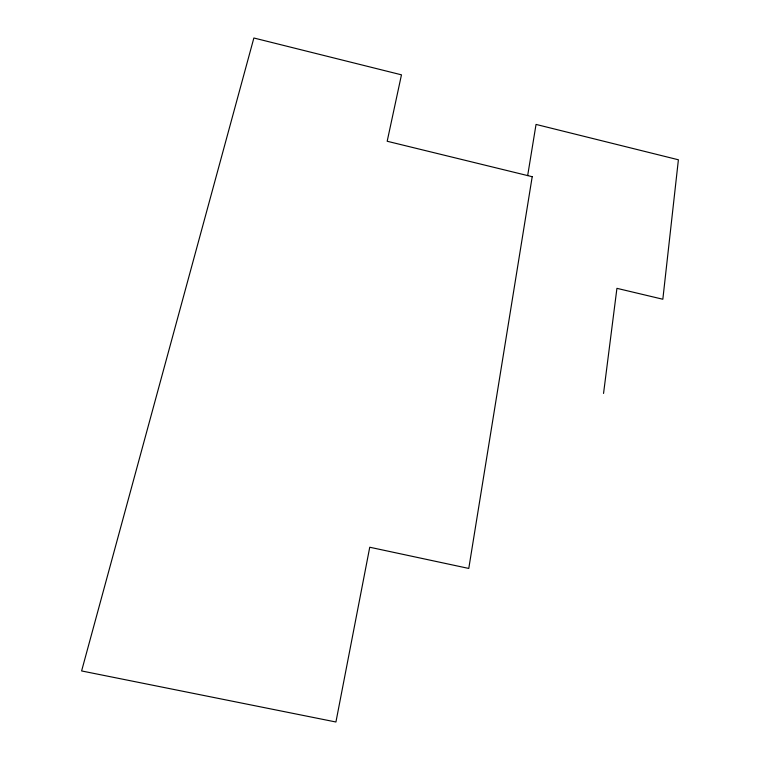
<?xml version="1.0" encoding="UTF-8"?>
<svg xmlns="http://www.w3.org/2000/svg" width="760" height="760" viewBox="0 0 760 760"><rect width="100%" height="100%" fill="white"/><g stroke="black" fill="none" stroke-linecap="round" stroke-linejoin="round"><path stroke-width="1.14" d="M603.544 393.442L616.93 288.334L662.834 299.24L678.395 159.78L536.038 124.421L527.668 175.589M532.209 176.7L468.777 568.442L369.749 547.238L335.93 722L81.605 670.947L253.869 38L401.47 74.831L387.182 141.255L532.209 176.7"/></g></svg>
